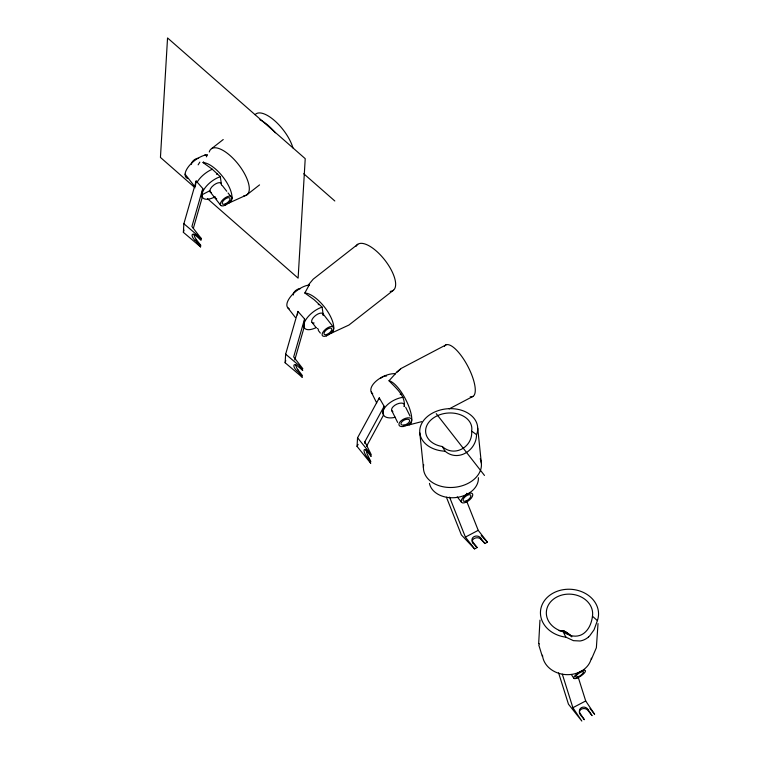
<?xml version="1.0" encoding="UTF-8"?>
<svg xmlns="http://www.w3.org/2000/svg" width="759" height="759" viewBox="0 0 759 759"><rect width="100%" height="100%" fill="white"/><g stroke="black" fill="none" stroke-linecap="round" stroke-linejoin="round"><path stroke-width="1.14" d="M299.283 373.381L302.338 377.318L285.137 362.755L285.65 354.168L297.936 311.418L304.587 318.97L304.055 327.556L294.767 359.927M323.287 314.976L322.082 307.129L314.065 299.663L304.824 293.002L309.188 285.014L307.974 285.726M366.483 446.396L383.627 414.879L382.878 412.431L384.139 406.293L379.272 397.877L357.555 437.801L357.043 446.387L370.743 463.294L368.608 458.977M183.365 232.33L183.877 223.744L196.154 181.003L202.805 188.555L191.904 226.514L201.069 238.317L200.974 240.015L195.518 235.404A4.62 1.926 51 0 0 192.093 235.214A4.62 1.926 51 0 0 195.215 240.575L200.661 245.195L200.566 246.903L183.365 232.33L184.01 230.081M364.747 443.465L364.851 441.747L384.139 406.293M539.962 620.112L538.681 643.423M598.016 623.566L596.365 647.75L591.451 659.182M471.643 431.273C472.942 446.871 454.489 457.582 442.44 446.624M221.486 184.835L220.309 176.714L212.283 169.238L203.051 162.578L203.573 161.828M404.319 406.53C405.562 395.562 395.79 387.953 389.025 380.762L395.458 373.665A17.068 8.643 -26.4 0 0 376.009 381.208A17.068 8.643 -26.4 0 0 372.726 393.76M592.466 616.232C591.669 622.608 589.193 629.23 583.937 633.253A15.484 13.757 -70.5 0 1 579.753 635.454C574.003 637.37 567.76 635.169 563.102 631.668A23.178 19.193 3.4 0 1 546.935 608.538A23.178 19.193 3.4 0 1 573.633 594.506A23.178 19.193 3.4 0 1 592.466 616.232L597.38 620.625L594.05 629.809L589.658 635.9A18.301 15.597 -62.7 0 1 588.443 637.019M297.386 314.938L297.936 311.418M476.538 434.67C476.481 450.438 458.047 462.278 445.078 451.207A29.079 21.205 -5.8 0 1 420.192 427.488A29.079 21.205 -5.8 0 1 455.466 408.949A29.079 21.205 -5.8 0 1 476.538 434.67L471.652 431.093A23.178 16.907 -5.8 0 0 452.924 413.076A23.178 16.907 -5.8 0 0 426.226 427.108A23.178 16.907 -5.8 0 0 442.288 446.52L445.078 451.207M303.809 324.643L303.742 325.772M382.925 411.833L382.859 412.962M378.779 399.651L379.272 397.877M193.317 228.393L202.302 197.131A13.709 1.404 -77.9 0 1 201.97 194.864A13.709 1.404 -77.9 0 1 202.786 188.706M285.137 362.755L285.773 360.553M304.587 318.97L293.676 356.929L302.85 368.732L285.65 354.168M207.33 154.779L207.378 154.684A17.068 7.732 -38 0 0 189.143 165.823A17.068 7.732 -38 0 0 187.739 178.45M207.084 155.339L206.372 156.866M357.043 446.387L358.125 444.394M308.486 284.824L313.211 279.16L357.774 244.303M400.354 369.111L396.084 372.802L401.426 368.305L445.931 344.918M195.518 235.404L196.306 234.759M195.215 240.575L196.353 239.645A4.706 1.546 62.4 0 1 193.906 234.133M211.562 148.66L223.231 139.533M259.55 184.902L246.656 194.987L229.408 202.805M393.456 290.213L348.893 325.07L331.085 333.277M394.443 374.225L395.458 373.665M472.98 396.388L449.186 408.892M201.989 194.816L209.854 190.68M449.575 497.145L465.409 537.087L478.227 530.351L487.42 542.163L484.878 543.501L480.684 539.07L480.561 537.951L484.878 543.501M446.425 497.211L461.377 534.924L474.603 548.899L477.155 547.562L472.829 542.011L472.952 543.064M558.596 672.891L568.463 704.191L581.811 721.05L572.884 707.701L585.701 700.965L577.95 676.364M408.987 424.917L421.681 421.643M559.326 630.691C564.335 629.714 568.614 633.48 571.85 636.801M559.222 630.492L564.174 630.976L570.379 635.255M597.38 620.625A29.079 24.079 3.4 0 0 576.157 589.999A29.079 24.079 3.4 0 0 540.892 608.538A29.079 24.079 3.4 0 0 565.91 637.162L573.415 640.653L579.98 640.985A18.301 15.616 -62.6 0 0 582.219 640.492A17.448 14.933 -63.1 0 0 588.462 637.048M183.877 223.744L201.069 238.317M303.723 173.726L334.814 200.983M195.091 187.805L160.443 157.426L167.549 37.95L305.222 158.669L298.116 278.145L207.52 198.706M481.197 535.588L487.42 542.163M477.155 547.562L472.961 543.131A4.62 3.321 -6.5 0 1 474.309 538.444A4.62 3.321 -6.5 0 1 480.684 539.07M570.996 635.985L571.622 636.659M201.477 196.23L202.302 197.131M302.983 326.342L304.074 327.556M357.555 437.801L371.255 454.707L364.851 441.747M589.961 708.413L594.629 714.314L585.701 700.965M580.123 714.371L584.364 719.712L580.161 713.441A4.668 4.193 18.1 0 1 581.489 707.625A4.668 4.193 18.1 0 1 587.931 709.361M322.85 313.628L333.277 327.015M210.063 191.742L220.86 205.509M436.254 413.664L484.479 475.447M466.595 493.312L467.25 494.156M222.159 185.395L226.742 191.268M228.051 192.947L230.015 195.461M230.67 196.306L231.979 197.985M457.241 496.851L461.453 502.249M316.19 327.736L312.063 322.442M318.277 330.412L320.374 333.087M185.073 174.172L194.646 186.429M287.547 307.442L295.327 317.414M465.409 537.087L474.603 548.899M299.871 366.739L302.746 370.439L297.291 365.819A4.62 1.926 51 0 0 293.875 365.639A4.62 1.926 51 0 0 296.987 370.99L302.443 375.61L298.135 370.069M198.099 236.324L200.974 240.015M196.353 239.645L200.661 245.195M197.036 242.358L200.566 246.903M571.755 675.197L573.795 678.233M587.893 709.38L592.086 715.652L587.855 710.31A4.62 3.795 2.3 0 0 581.811 708.963A4.62 3.795 2.3 0 0 579.724 713.754M565.91 637.162L563.102 631.668M391.748 410.572L397.64 422.431M371.236 391.948L376.692 402.963M405.667 407.27L410.04 416.093M369.149 452.355L371.151 456.415L366.806 451.055A4.62 1.565 61.3 0 0 364.045 450.429A4.62 1.565 61.3 0 0 366.502 456.235L370.847 461.595L367.84 455.504A4.668 1.12 72.1 0 1 366.18 449.821M466.671 501.206L478.227 530.351M542.258 656.26L538.814 645.074M562.315 674.153L572.884 707.701M419.803 432.877L423.418 467.648M477.734 428.218L481.348 463.132M539.203 644.59A17.068 4.971 -33.8 0 1 539.232 643.528M591.346 658.186A24.658 20.417 3.4 0 1 565.806 674.609A24.658 20.417 3.4 0 1 542.476 655.207M472.762 542.049A4.706 3.899 3.5 0 1 474.081 536.622A4.706 3.899 3.5 0 1 480.627 537.913M478.379 477.667A24.658 17.988 -5.8 0 1 456.14 497.534A24.658 17.988 -5.8 0 1 429.452 483.398M480.2 458.749A29.079 21.205 -5.8 0 1 454.698 487.287A29.079 21.205 -5.8 0 1 423.693 464.679M400.211 394.329A13.368 6.765 -26.4 0 1 401.264 394.244M392.868 411.596A6.973 3.529 -26.4 0 1 396.919 404.111A6.973 3.529 -26.4 0 1 404.139 406.539M380.525 378.447A4.782 2.419 -26.4 0 1 386.606 375.999M395.325 417.279A16.385 8.302 -26.4 0 1 383.371 410.277A16.385 8.302 -26.4 0 1 403.057 397.28M444.423 346.303A29.079 9.601 62.3 0 1 468.265 367.138A29.079 9.601 62.3 0 1 470.21 396.758M389.025 380.762A24.658 8.15 62.3 0 1 408.427 405.429A24.658 8.15 62.3 0 1 406.89 424.746M255.09 114.694A29.079 11.888 52 0 1 274.644 120.69A29.079 11.888 52 0 1 292.927 147.872M259.891 119.713A29.079 11.888 52 0 1 275.365 132.816M298.126 370.098A4.668 1.537 62.4 0 1 295.706 364.709M318.249 304.663A13.368 6.053 -38 0 1 319.197 304.425M314.112 322.983A6.973 3.159 -38 0 1 312.253 319.207A6.973 3.159 -38 0 1 319.321 313.429A6.973 3.159 -38 0 1 323.192 315.564M289.188 308.752A17.068 7.732 -38 0 1 291.114 296.001A17.068 7.732 -38 0 1 309.188 285.014M293.401 294.976A4.782 2.163 -38 0 1 295.26 290.925A4.782 2.163 -38 0 1 300.213 288.743M315.943 327.698A16.385 7.429 -38 0 1 304.103 323.4A16.385 7.429 -38 0 1 322.082 307.129M356.113 246.239A29.079 11.888 52 0 1 385.563 261.039A29.079 11.888 52 0 1 390.192 291.418M304.824 293.002A24.658 10.085 52 0 1 328.941 313.59A24.658 10.085 52 0 1 328.685 333.78M318.524 329.387A24.658 10.085 52 0 1 317.262 328.4M195.395 186.391A13.596 1.395 -77.9 0 1 196.164 180.984M211.467 192.558A6.973 3.159 -38 0 1 213.81 185.073A6.973 3.159 -38 0 1 221.476 184.854M215.195 196.761A16.385 7.429 -38 0 1 202.217 193.365A16.385 7.429 -38 0 1 220.309 176.714M191.505 164.305A4.782 2.163 -38 0 1 193.792 160.234A4.782 2.163 -38 0 1 198.564 158.346M203.051 162.578A24.658 10.085 52 0 1 227.169 183.166A24.658 10.085 52 0 1 226.913 203.365M216.751 198.962A24.658 10.085 52 0 1 214.209 196.913M209.266 151.98A29.079 11.888 52 0 1 238.373 164.371A29.079 11.888 52 0 1 243.734 195.86M197.103 182.207A17.068 7.732 -38 0 1 212.283 169.238M205.272 155.453A19.563 4.307 -2.2 0 1 205.091 154.665M199.816 162.132A21.907 2.884 -55.5 0 1 198.137 164.845M216.467 174.247A13.368 6.053 -38 0 1 217.302 174.029M578.111 676.819A4.706 1.366 -33.8 0 0 583.557 671.876A4.706 1.366 -33.8 0 0 577.172 674.599A4.706 1.366 -33.8 0 0 578.111 676.819M577.106 678.081A6.964 2.03 -33.8 0 0 585.483 670.757A6.964 2.03 -33.8 0 0 576.252 674.447A6.964 2.03 -33.8 0 0 577.106 678.081M466.168 500.949A4.706 2.135 -38 0 0 470.713 495.153A4.706 2.135 -38 0 0 464.043 497.923A4.706 2.135 -38 0 0 466.168 500.949M465.779 502.354A6.964 3.15 -38 0 0 472.506 493.786A6.964 3.15 -38 0 0 462.639 497.885A6.964 3.15 -38 0 0 465.779 502.354M403.997 425.116A4.706 2.381 -26.4 0 0 409.547 420.163A4.706 2.381 -26.4 0 0 402.365 421.321A4.706 2.381 -26.4 0 0 403.997 425.116M403.095 426.549A6.964 3.529 -26.4 0 0 411.634 419.338A6.964 3.529 -26.4 0 0 401.179 420.704A6.964 3.529 -26.4 0 0 403.095 426.549M327.053 334.368A4.706 2.135 -38 0 0 331.645 328.571A4.706 2.135 -38 0 0 324.985 331.303A4.706 2.135 -38 0 0 327.053 334.368M326.294 335.924A6.964 3.15 -38 0 0 333.543 327.385A6.964 3.15 -38 0 0 323.846 330.943A6.964 3.15 -38 0 0 326.294 335.924M225.309 203.934A4.706 2.135 -38 0 0 229.854 198.137A4.706 2.135 -38 0 0 223.184 200.917A4.706 2.135 -38 0 0 225.309 203.934M224.92 205.347A6.964 3.15 -38 0 0 231.647 196.771A6.964 3.15 -38 0 0 221.78 200.869A6.964 3.15 -38 0 0 224.92 205.347"/></g></svg>
